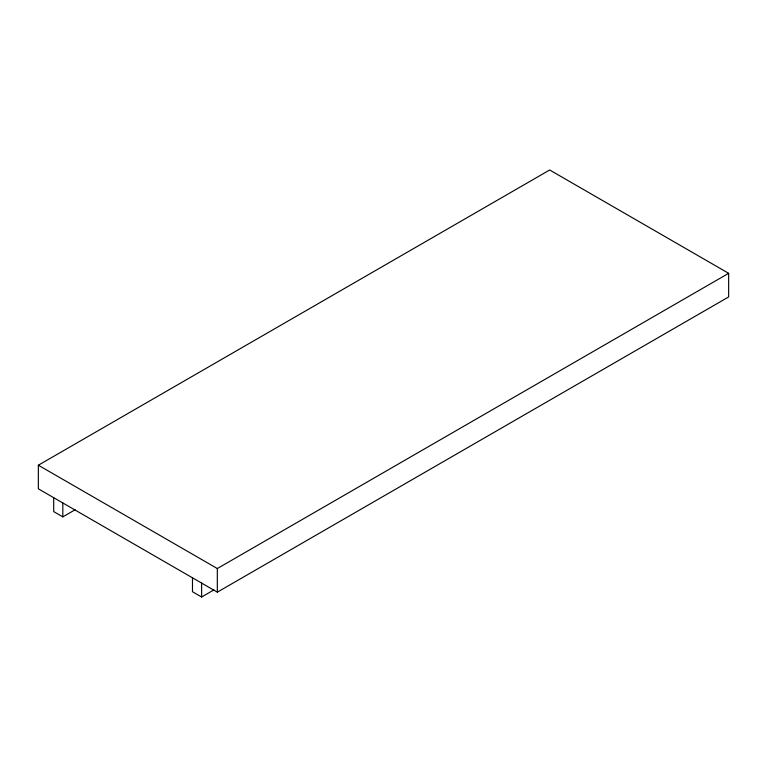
<?xml version="1.0" encoding="UTF-8"?>
<svg xmlns="http://www.w3.org/2000/svg" width="767" height="767" viewBox="0 0 767 767"><rect width="100%" height="100%" fill="white"/><g stroke="black" fill="none" stroke-linecap="round" stroke-linejoin="round"><path stroke-width="1.15" d="M38.35 465.214L549.68 169.996L728.65 273.32L728.65 296.934L217.32 592.153L38.35 488.828L38.35 465.214L217.32 568.539L728.65 273.32M53.69 497.687L53.69 511.599L62.817 516.872L75.147 509.758M192.479 577.819L192.479 591.731L201.616 597.004L213.935 589.89M217.32 568.539L217.32 592.153M201.616 583.083L201.616 597.004M62.817 502.96L62.817 516.872"/></g></svg>
